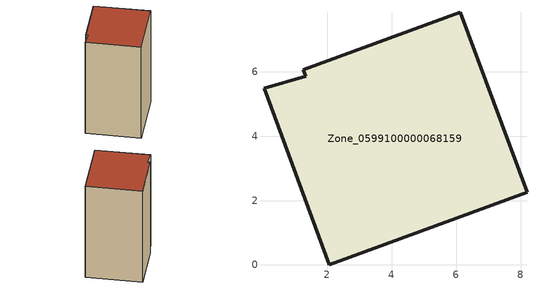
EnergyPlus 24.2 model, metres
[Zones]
Zone_0599100000068159
 floor ground (C_G): 8.2,2.25 2.06,0 0.04,5.48 1.34,5.85 1.26,6.05 6.13,7.85 z0
 wall outside (C_F): 8.2,2.25 6.13,7.85 1.26,6.05 1.34,5.85 0.04,5.48 2.06,0 8.2,2.25 z0:11.4
 roof outside (C_R): 2.06,0 8.2,2.25 6.13,7.85 1.26,6.05 1.34,5.85 0.04,5.48 z11.4
[BUILDING]
Pand.0599100000068159: North Axis=0; Terrain=City; Loads Convergence Tolerance Value=0.04; Temperature Convergence Tolerance Value=0.4; Solar Distribution=FullExterior; Maximum Number of Warmup Days=25; Minimum Number of Warmup Days=1
[Site:Location]
Rotterdam.The.Hague.AP_ZH_NLD Design_Conditions: Latitude=51.96; Longitude=4.45; Time Zone=1; Elevation=-4.5
[SITE:GROUNDTEMPERATURE:BUILDINGSURFACE]
18, 18, 18, 18, 18, 18, 18, 18, 18, 18, 18, 18
[MATERIAL] Thermal Absorptance=0.9; Solar Absorptance=0.7; Visible Absorptance=0.7
Name | Roughness | Thickness | Conductivity | Density | Specific Heat
G.TC.1946 | MediumSmooth | 0.15 | 1 | 540 | 1210
F.TC.1946 | Rough | 0.3 | 0.857143 | 1920 | 840
R.TC.1946 | MediumRough | 0.2 | 0.909091 | 1500 | 1000
[CONSTRUCTION]
C_G: G.TC.1946
C_F: F.TC.1946
C_R: R.TC.1946
[ZONE]
Zone_0599100000068159: Type=1; Multiplier=1; Ceiling Height=Autocalculate; Volume=Autocalculate; Floor Area=autocalculate; Part of Total Floor Area=Yes
[ZONEINFILTRATION:DESIGNFLOWRATE]
Infil_Zone_0599100000068159: Zone or ZoneList or Space or SpaceList=Zone_0599100000068159; Schedule=AlwaysOn; Design Flow Rate Calculation Method=Flow/Area; Flow Rate per Floor Area=0.003; Constant Term Coefficient=1; Temperature Term Coefficient=0; Velocity Term Coefficient=0; Velocity Squared Term Coefficient=0
[HVACTEMPLATE:ZONE:IDEALLOADSAIRSYSTEM]
Zone_0599100000068159: Maximum Heating Supply Air Temperature=50; Minimum Cooling Supply Air Temperature=13; Maximum Heating Supply Air Humidity Ratio=0.0156; Minimum Cooling Supply Air Humidity Ratio=0.0077; Heating Limit=NoLimit; Cooling Limit=NoLimit; Dehumidification Control Type=ConstantSensibleHeatRatio; Cooling Sensible Heat Ratio=0.7; Dehumidification Setpoint=60; Humidification Control Type=None; Humidification Setpoint=30; Outdoor Air Method=None; Outdoor Air Flow Rate per Person=0.00944; Outdoor Air Flow Rate per Zone Floor Area=0; Outdoor Air Flow Rate per Zone=0; Demand Controlled Ventilation Type=None; Outdoor Air Economizer Type=NoEconomizer; Heat Recovery Type=None; Sensible Heat Recovery Effectiveness=0.7; Latent Heat Recovery Effectiveness=0.65
[ZONECONTROL:THERMOSTAT]
ThermostatControl_Zone_0599100000068159: Zone or ZoneList=Zone_0599100000068159; Control Type Schedule=DualSetpointControlType; Control 1=Thermostat_Zone_0599100000068159; Temperature Difference Between Cutout And Setpoint=0
[THERMOSTATSETPOINT:DUALSETPOINT]
Thermostat_Zone_0599100000068159: Heating Setpoint Temperature Schedule=HeatingSetpoint_Zone_0599100000068159; Cooling Setpoint Temperature Schedule=CoolingSetpoint_Zone_0599100000068159
[SCHEDULE:COMPACT]
HeatingSetpoint_Zone_0599100000068159: Through: 12/31, For: AllDays, Until: 24:00, 21
CoolingSetpoint_Zone_0599100000068159: Through: 12/31, For: AllDays, Until: 24:00, 24
DualSetpointControlType: Through: 12/31, For: AllDays, Until: 24:00, 4
AlwaysOn: Through: 12/31, For: AllDays, Until: 24:00, 1
